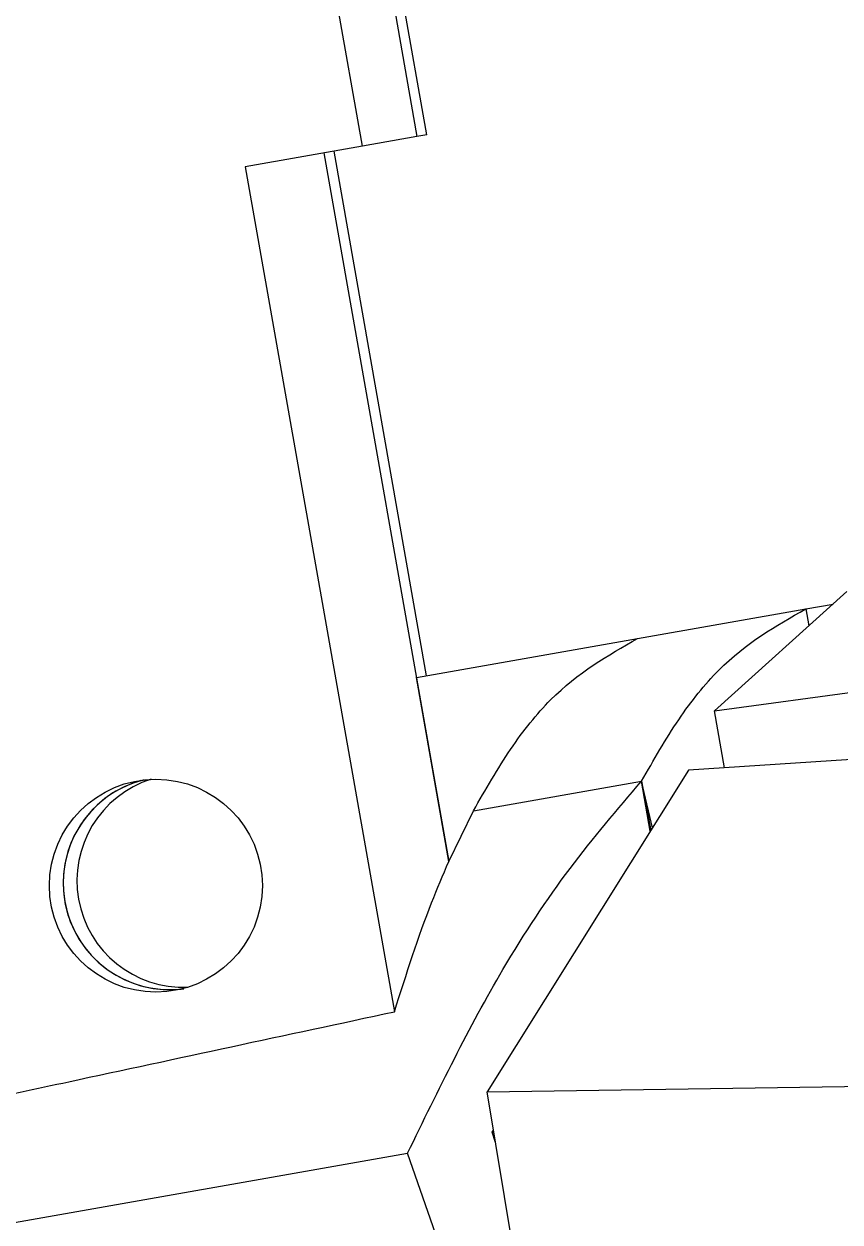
# Model space of a CAD drawing. Header units: millimetres. Extents: x -294 to 2792, y 5 to 1659.
# Drawn here: x 694.507 to 697.57, y 557.056 to 561.555 of the extents above; entities that cross this region are included whole.
import ezdxf

# ---------------------------------------------------------------- set-up
doc = ezdxf.new("R2010")
doc.units = ezdxf.units.MM
doc.layers.get('0').update_dxf_attribs({"lineweight": 18})

msp = doc.modelspace()

# ---------------------------------------------------------------- linework, layer by layer
at = {"color": 7, "linetype": 'Continuous', "lineweight": 25}
for p, q in [((696.0183, 561.1387), (695.671, 563.1083)), ((696.0184, 561.1387), (695.6711, 563.1083)), ((695.7771, 561.0962), (695.4299, 563.0658)), ((695.6341, 563.1018), (695.9814, 561.1322)), ((695.9814, 561.1322), (695.7771, 561.0962)), ((696.0183, 561.1387), (695.9814, 561.1322)), ((696.0184, 561.1387), (696.0183, 561.1387)), ((695.7771, 561.0962), (695.3374, 561.0186)), ((695.632, 561.0706), (696.1012, 558.4096)), ((695.6695, 561.0772), (696.0168, 559.1076)), ((695.3374, 561.0186), (695.8969, 557.8456)), ((697.5956, 559.4236), (697.0987, 558.9756)), ((697.4411, 559.3587), (697.5437, 559.3768)), ((696.8099, 559.2474), (697.4411, 559.3587)), ((697.0987, 558.9756), (699.9758, 559.3644)), ((697.4411, 559.3587), (697.4524, 559.2945)), ((695.9793, 559.101), (696.8099, 559.2474)), ((696.1012, 558.4096), (695.9793, 559.101)), ((697.1361, 558.7613), (697.0987, 558.9756)), ((699.3452, 558.9072), (697.0004, 558.7523)), ((697.0004, 558.7523), (696.2449, 557.5449)), ((696.1934, 558.5997), (696.8245, 558.711)), ((696.8575, 558.5239), (696.8245, 558.711)), ((696.8655, 558.5366), (696.8245, 558.711)), ((696.8245, 558.711), (696.859, 558.5263)), ((696.1012, 558.4096), (696.1934, 558.5997)), ((696.2449, 557.5449), (701.1418, 557.62)), ((696.4567, 556.2673), (696.2449, 557.5449)), ((696.2641, 557.3936), (696.2688, 557.4011)), ((696.2641, 557.3936), (696.2698, 557.3946)), ((696.2766, 557.354), (696.2641, 557.3936)), ((693.9856, 556.9685), (695.9462, 557.3142)), ((696.5541, 555.5808), (695.9462, 557.3142))]:
    msp.add_line(p, q, dxfattribs=at)
msp.add_circle((695.0017, 558.3191), 0.3998, dxfattribs=at)
for centre, start, end in [((695.0535, 558.3285), 103.7951, 276.2049), ((695.0535, 558.3285), 105.6524, 277.615), ((695.1052, 558.3376), 107.5782, 272.4218)]:
    msp.add_arc(centre, 0.4, start, end, dxfattribs=at)
for points, knots in [([(696.8245, 558.711), (696.8704, 558.791), (696.9622, 558.9511), (697.1616, 559.1994), (697.3294, 559.295), (697.4411, 559.3587)], [0, 0, 0, 0, 0.2298577, 0.4597155, 0.9169463, 0.9169463, 0.9169463, 0.9169463]), ([(696.1934, 558.5997), (696.2393, 558.6797), (696.3311, 558.8398), (696.5305, 559.0881), (696.6983, 559.1838), (696.8099, 559.2474)], [0, 0, 0, 0, 0.2298577, 0.4597155, 0.9169463, 0.9169463, 0.9169463, 0.9169463]), ([(695.9462, 557.3142), (696.0627, 557.5527), (696.2542, 557.9449), (696.5534, 558.394), (696.734, 558.6052), (696.8245, 558.711)], [0, 0, 0, 0, 0.72376, 1.190364, 1.658611, 1.658611, 1.658611, 1.658611]), ([(695.8969, 557.8456), (695.942, 557.9874), (696.0065, 558.1898), (696.0794, 558.3589), (696.1012, 558.4096)], [0, 0, 0, 0, 0.420787, 0.6005267, 0.6005267, 0.6005267, 0.6005267]), ([(693.9417, 557.4248), (694.1862, 557.4775), (694.8378, 557.6181), (695.4896, 557.7581), (695.8969, 557.8456)], [0, 0, 0, 0, 0.750436, 2, 2, 2, 2])]:
    msp.add_open_spline(points, degree=3, knots=knots, dxfattribs=at)

doc.saveas('drawing.dxf')
